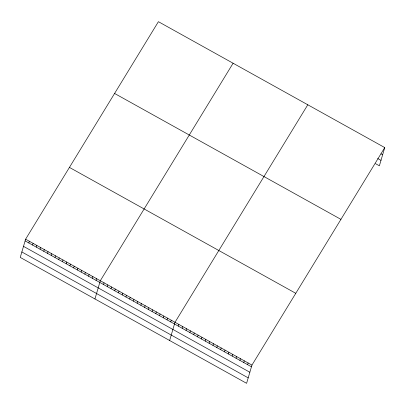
<?xml version="1.0" encoding="UTF-8"?>
<svg xmlns="http://www.w3.org/2000/svg" width="405" height="405" viewBox="0 0 405 405"><rect width="100%" height="100%" fill="white"/><g stroke="black" fill="none" stroke-linecap="round" stroke-linejoin="round"><path stroke-width="0.61" d="M25.611 239.188L20.25 257.413L246.594 383.317L251.956 365.092L384.75 147.587L158.406 21.683L25.611 239.188L251.956 365.092M28.846 242.98L29.347 241.269M32.577 245.055L33.083 243.344M36.313 247.131L36.82 245.42M40.049 249.212L40.551 247.501M43.786 251.287L44.287 249.576M47.517 253.363L48.023 251.652M51.253 255.444L51.754 253.732M54.989 257.519L55.49 255.808M58.72 259.595L59.226 257.889M62.456 261.676L62.962 259.964M66.192 263.751L66.693 262.04M69.928 265.827L70.43 264.121M73.659 267.908L74.166 266.196M77.395 269.983L77.897 268.272M81.132 272.064L81.633 270.353M84.863 274.139L85.369 272.428M88.599 276.215L89.105 274.504M92.335 278.296L92.836 276.585M96.071 280.371L96.572 278.66M94.942 298.961L100.308 280.736L233.098 63.231M103.538 284.528L104.039 282.817M107.274 286.603L107.776 284.892M111.005 288.679L111.512 286.968M114.742 290.76L115.248 289.048M118.478 292.835L118.979 291.124M122.214 294.911L122.715 293.2M125.945 296.992L126.451 295.28M129.681 299.067L130.182 297.356M133.417 301.143L133.918 299.437M137.148 303.224L137.654 301.512M140.884 305.299L141.391 303.588M144.62 307.375L145.122 305.669M148.357 309.455L148.858 307.744M152.088 311.531L152.594 309.82M155.824 313.612L156.325 311.901M159.56 315.687L160.061 313.976M163.291 317.763L163.797 316.052M167.027 319.844L167.533 318.133M170.763 321.919L171.264 320.208M169.639 340.509L175 322.284L307.795 104.779M178.347 326.136L178.848 324.425M182.194 328.278L182.695 326.567M186.042 330.419L186.543 328.708M189.889 332.556L190.39 330.85M193.737 334.697L194.238 332.986M197.584 336.839L198.085 335.127M201.432 338.98L201.938 337.269M205.279 341.121L205.786 339.41M209.127 343.258L209.633 341.547M212.974 345.399L213.481 343.688M216.822 347.541L217.328 345.829M220.669 349.682L221.176 347.971M224.522 351.818L225.023 350.112M228.369 353.96L228.871 352.249M232.217 356.101L232.718 354.39M236.064 358.243L236.566 356.532M239.912 360.384L240.413 358.673M243.759 362.521L244.261 360.815M247.607 364.662L248.108 362.951M384.75 147.587L379.389 165.812L375.536 163.671M380.994 153.829L382.644 154.745M377.693 158.527L380.989 160.36M114.585 93.459L340.929 219.363M69.437 167.412L295.782 293.316M25.11 240.899L251.454 366.803M23.505 246.351L249.85 372.251M21.855 251.966L248.199 377.865"/></g></svg>
